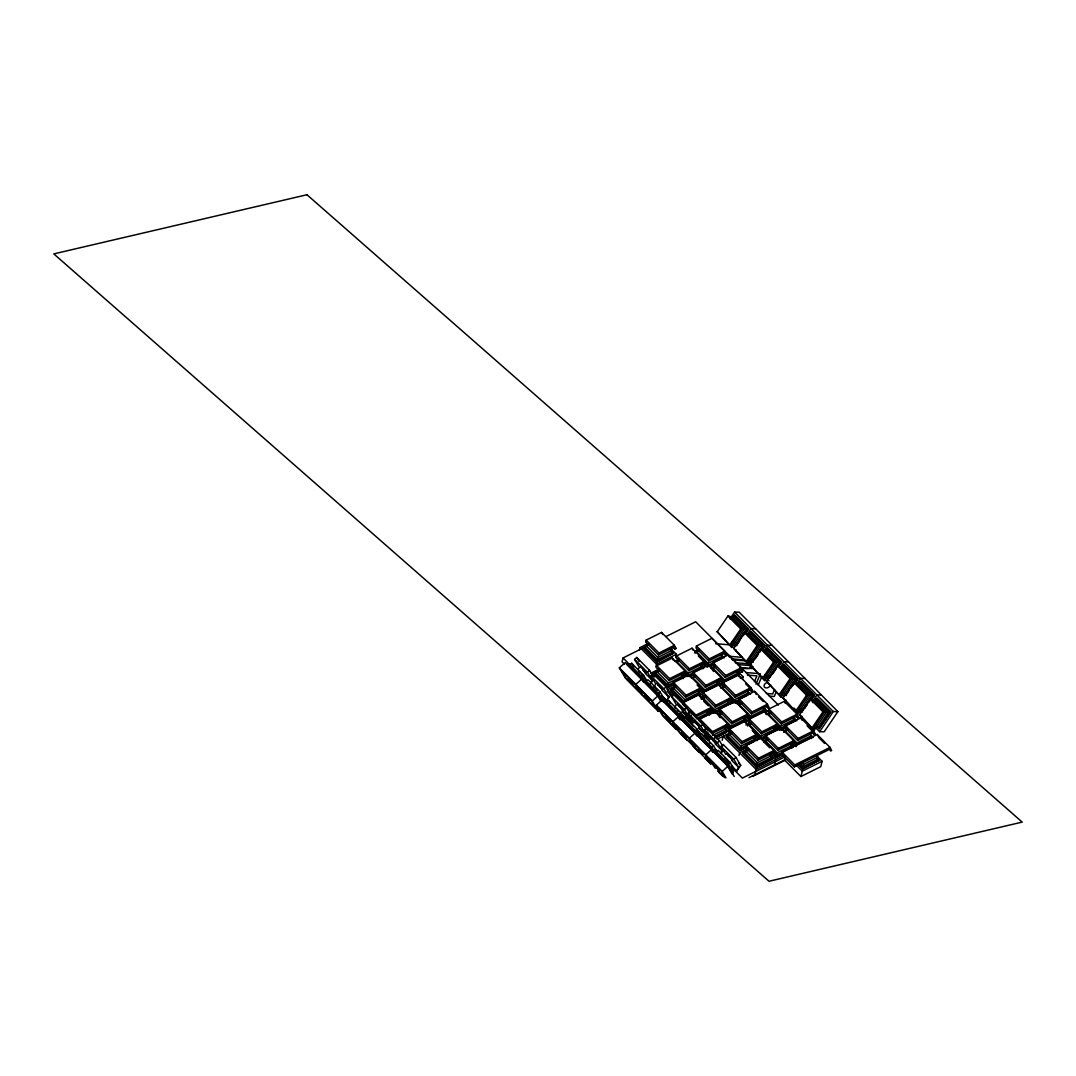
<?xml version="1.0" encoding="UTF-8"?>
<svg xmlns="http://www.w3.org/2000/svg" width="1076" height="1076" viewBox="0 0 1076 1076"><rect width="100%" height="100%" fill="white"/><g stroke="black" fill="none" stroke-linecap="round" stroke-linejoin="round"><path stroke-width="1.5" d="M657.046 660.718L672.46 653.051L672.083 650.308L657.772 657.436L657.046 660.718L644.255 647.833L645.896 645.465L648.747 644.04M683.125 678.7L682.749 675.97L668.438 683.099L667.712 686.367L654.907 673.482L656.548 671.128L659.413 669.702M702.937 668.828L702.561 666.098L688.25 673.226L687.524 676.508L684.04 672.984M675.876 686.273L671.612 689.07L684.417 701.969L684.901 699.669L699.198 692.54L699.575 695.271M705.251 663.314L707.578 665.654L722.991 657.987L722.373 656.226L708.062 663.354L707.335 666.636L705.009 664.295M719.387 685.399L719.01 682.668L704.713 689.797L704.229 692.097L697.248 685.062M714.074 711.962L714.558 709.662L728.869 702.534L729.488 704.282L714.074 711.962L711.747 709.622M720.301 679.696L723.798 683.206L724.525 679.924L738.822 672.809L739.199 675.54M730.402 698.58L733.886 702.09L734.37 699.79L748.681 692.662L749.299 694.423M745.695 721.835L745.332 719.104L731.021 726.233L730.537 728.533L728.21 726.192M755.796 740.718L755.177 738.97L740.866 746.098L740.14 749.38L727.349 736.482L728.99 734.128L731.841 732.702M746.61 716.132L750.107 719.642L750.833 716.374L765.144 709.245L765.507 711.976M760.194 738.526L760.678 736.226L774.989 729.098L775.608 730.86L760.194 738.526L757.867 736.186M756.603 765.951L772.003 758.284L771.64 755.54L757.329 762.669L756.603 765.951L743.798 753.065L745.439 750.698L748.304 749.273M780.006 728.667L780.49 726.367L794.801 719.239L795.42 720.987L780.006 728.667L777.679 726.313M791.815 748.412L791.452 745.681L777.141 752.81L776.415 756.078L774.088 753.738M811.627 738.539L811.264 735.809L796.953 742.938L796.227 746.219L792.73 742.696M802.777 767.726L818.19 760.046L817.814 757.316L803.503 764.444L802.777 767.726L799.28 764.202M640.839 649.084L623.058 657.947L622.076 661.861L624.443 664.242M639.426 650.267L640.099 647.577L648.586 643.34M656.831 661.942L673.468 653.226L656.831 661.942L643.125 648.129L647.739 645.398M646.178 640.099L645.681 642.049L658.485 654.948L673.899 647.268L674.908 648.989L676.01 648.438L674.383 645.318L661.579 632.419L646.178 640.099L658.969 652.984L658.485 654.948M673.495 684.605L667.497 687.591L653.791 673.791L658.404 671.047M655.889 666.838L656.548 664.148L676.36 654.275L670.482 648.357M656.844 665.748L656.347 667.712L669.151 680.597L684.565 672.917L685.573 674.639L686.676 674.101L685.049 670.967L672.244 658.068L656.844 665.748L669.635 678.633L669.151 680.597M667.497 687.591L673.63 684.121M675.701 656.965L676.36 654.275M676.643 655.876L676.158 657.84L688.963 670.725L704.377 663.058L705.385 664.78L706.488 664.228L704.861 661.094L692.056 648.209L676.643 655.876L689.447 668.774L688.963 670.725M674.867 687.631L670.24 690.362L683.959 704.175M673.294 682.318L672.809 684.282L685.6 697.167L701.014 689.501L702.036 691.222L703.139 690.671L701.498 687.537L688.707 674.652L673.294 682.318L686.098 695.217L685.6 697.167M696.454 646.017L695.97 647.967L708.775 660.866L724.188 653.186L725.197 654.907L726.3 654.356L724.673 651.222L711.868 638.337L696.454 646.017L709.259 658.902L708.775 660.866M683.152 702.184L682.655 704.148L695.459 717.033L710.873 709.353L711.882 711.075L712.985 710.537L711.357 707.403L698.553 694.504L683.152 702.184L695.943 715.083L695.459 717.033M693.105 672.46L692.621 674.41L705.412 687.308L720.826 679.629L721.848 681.35L722.951 680.799L721.31 677.665L708.519 664.78L693.105 672.46L705.91 685.345L705.412 687.308M700.463 695.943L698.297 693.159M702.964 692.312L702.467 694.276L715.271 707.161L730.685 699.494L731.693 701.216L732.796 700.664L731.169 697.53L718.365 684.645L702.964 692.312L715.755 705.21L715.271 707.161M712.917 662.587L712.433 664.538L725.224 677.436L740.638 669.756L741.66 671.478L742.763 670.926L741.122 667.806L728.331 654.907L712.917 662.587L725.722 675.472L725.224 677.436M699.602 718.755L699.118 720.718L711.922 733.603L727.322 725.937L728.344 727.658L729.447 727.107L727.806 723.973L715.015 711.088L699.602 718.755L712.406 731.653L711.922 733.603M709.434 715.137L709.057 712.406L706.892 710.227M720.274 686.085L716.966 682.13M722.776 682.453L722.278 684.403L735.083 697.302L750.497 689.622L751.505 691.343L752.608 690.792L750.981 687.658L738.176 674.773L722.776 682.453L735.567 695.338L735.083 697.302M719.414 708.896L718.929 710.846L731.734 723.745L747.134 716.065L748.156 717.786L749.259 717.235L747.618 714.101L734.827 701.216L719.414 708.896L732.218 721.781L731.734 723.745M722.184 740.275L723.193 736.226L756.105 769.38L754.76 774.76M723.354 726.798L725.52 728.977L725.883 731.707L714.679 737.289M729.34 734.8L726.219 736.791L739.925 750.604L745.937 747.618M729.272 728.761L728.775 730.712L741.579 743.61L756.993 735.93L758.002 737.652L759.105 737.1L757.477 733.966L744.673 721.081L729.272 728.761L742.063 741.646L741.579 743.61M742.44 679.467L743.112 676.764L737.235 670.846M739.225 699.023L738.741 700.987L751.546 713.872L766.946 706.192L767.968 707.914L769.071 707.362L767.43 704.242L754.639 691.343L739.225 699.023L752.03 711.908L751.546 713.872M739.925 750.604L746.058 747.121M738.983 755.5L739.656 752.81L748.143 748.573M749.084 718.889L748.587 720.839L761.391 733.738L776.805 726.058L777.813 727.779L778.916 727.228L777.289 724.108L764.485 711.209L749.084 718.889L761.875 731.774L761.391 733.738M769.582 755.016L772.891 758.957L756.388 767.175L742.669 753.361L748.802 749.891M745.722 745.332L745.238 747.282L758.042 760.181L773.442 752.501L774.464 754.222L775.567 753.671L773.94 750.55L761.135 737.652L745.722 745.332L758.526 758.217L758.042 760.181M766.394 712.648L763.086 708.707M768.896 709.017L768.398 710.98L781.203 723.866L796.617 716.186L797.625 717.907L798.728 717.369L797.101 714.235L784.296 701.337L768.896 709.017L781.687 721.915L781.203 723.866M756.388 767.175L773.012 758.459M765.534 735.459L765.049 737.423L777.854 750.308L793.254 742.628L794.276 744.35L795.379 743.812L793.752 740.678L780.947 727.779L765.534 735.459L778.338 748.358L777.854 750.308M771.627 752.702L776.2 757.302L782.319 753.832M774.572 764.902L775.917 759.508L770.039 753.59M785.345 725.587L784.861 727.551L797.666 740.436L813.066 732.769L814.088 734.491L815.191 733.94L813.564 730.806L800.759 717.921L785.345 725.587L798.15 738.486L797.666 740.436M781.996 752.03L781.512 753.994L794.303 766.879L829.529 749.34L830.551 751.061L831.64 750.51L830.013 747.376L817.209 734.491L781.996 752.03L794.787 764.928L794.303 766.879M748.977 777.652L784.552 759.925L785.157 757.275M797.988 764.35L802.562 768.95L819.186 760.234L816.899 757.934M784.485 759.965L800.934 776.536L802.279 771.156L822.091 761.283L816.213 755.365M802.562 768.95L819.186 760.234M822.091 761.283L820.746 766.663L800.934 776.536M749.474 668.559L750.739 665.6L752.891 667.201M754.397 681.767L756.912 675.849L747.269 675.069M755.971 684.202L760.423 673.724M758.177 685.143L761.956 676.253M774.599 689.528L772.716 693.98L766.287 693.455M776.159 692.016L774.249 696.508L769.38 696.118M645.802 680.664L648.142 679.871L660.032 691.841L664.443 699.292L663.354 701.592L658.606 693.563L645.802 680.664L644.726 681.633L657.53 694.518L661.484 701.216M732.218 772.998L734.383 769.743L729.972 762.279L718.095 750.308L714.666 752.07L727.47 764.955L729.972 762.279M637.839 669.649L639.359 667.402L634.611 659.373L636.763 657.436L649.568 670.335L652.729 675.688M650.644 682.534L652.164 680.288L647.416 672.258L634.611 659.373M654.302 686.219L655.822 683.973L651.074 675.943L653.213 674.02L666.017 686.905L670.765 694.935L666.676 700.799L663.179 697.288M666.676 700.799L668.626 696.858L663.865 688.828L651.074 675.943M717.248 631.746L727.901 616.05L729.568 616.077L742.373 628.962L731.707 644.672L732.729 646.394L731.962 647.51L717.248 631.746L731.962 647.51M730.012 618.821L734.585 612.083L739.158 612.163L837.895 711.613L824.189 731.801L819.616 731.72L813.738 725.802M731.868 618.767L734.814 615.149L748.519 628.962L745.883 632.849M732.702 618.781L734.478 616.158L747.269 629.057L736.616 644.753L732.218 641.525M674.867 706.932L676.387 704.686L671.639 696.656L673.791 694.733L686.596 707.618L689.756 712.971M730.039 644.645L740.705 628.935L742.373 628.962M734.37 643.704L744.269 629.11L747.269 629.057M735.782 644.739L746.435 629.043L733.644 616.144L732.393 617.14L744.269 629.11M733.697 648.33L744.363 632.621L746.018 632.648L758.822 645.546L748.17 661.242L749.178 662.964L748.425 664.094L733.697 648.33L748.425 664.094M739.696 640.839L737.033 644.766L733.536 641.256M743.247 635.607L747.685 629.057M745.48 632.836L748.519 628.962M687.672 719.831L689.191 717.584L684.444 709.555L671.639 696.656M735.621 651.195L736.387 650.079M747.39 634.046L751.035 628.653L755.608 628.734M748.318 635.338L750.927 632.742L763.731 645.627L753.065 661.337L752.245 661.323L750.833 660.274L760.732 645.694L763.731 645.627M748.223 635.593L751.263 631.72L764.982 645.533L762.346 649.42M748.627 635.607L751.263 631.72M691.33 723.502L692.85 721.27L688.102 713.24L690.241 711.303L703.045 724.202L706.219 729.555M746.502 661.215L757.154 645.506L758.822 645.546M752.245 661.323L762.897 645.613L750.093 632.715L748.842 633.724L760.732 645.694M750.16 664.901L760.813 649.191L762.481 649.218L775.285 662.117L764.619 677.826L765.641 679.548L764.875 680.664L750.16 664.901L764.875 680.664M755.258 658.727L757.921 654.8M759.71 652.177L764.148 645.64L761.821 643.287M761.929 649.406L764.982 645.533M704.121 736.401L705.654 734.155L700.893 726.125L688.102 713.24M752.084 667.766L752.837 666.649M763.839 650.617L767.497 645.237L772.07 645.318M764.78 651.908L767.726 648.29L781.445 662.103L778.809 665.99M765.964 650.886L767.726 648.29M707.779 740.086L709.299 737.84L704.551 729.81L706.703 727.874L719.508 740.772L722.668 746.125M762.965 677.786L773.617 662.09L775.285 662.117M767.296 676.844L777.181 662.265L780.181 662.197L769.528 677.907L765.13 674.665M766.61 681.471L777.275 665.762L778.943 665.802L791.734 678.687L781.082 694.397L782.091 696.118L781.337 697.235L766.61 681.471L781.337 697.235M772.608 673.993L776.159 668.747M777.935 666.138L780.598 662.211L767.807 649.312M778.392 665.99L781.445 662.103M720.584 752.971L722.104 750.725L717.356 742.696L704.551 729.81M780.302 667.187L783.947 661.807L788.52 661.888M782.01 667.456L784.175 664.874L797.894 678.687L795.258 682.561M779.414 694.37L790.08 678.66L791.734 678.687M783.745 693.428L793.644 678.835L796.643 678.781L785.978 694.477L781.58 691.249M785.157 694.464L795.81 678.754L783.005 665.869L781.754 666.864L793.644 678.835M783.072 698.055L793.725 682.345L795.393 682.372L808.197 695.257L797.531 710.967L798.553 712.689L797.787 713.805L783.072 698.055L797.787 713.805M786.395 694.491L789.058 690.563M790.847 687.941L797.06 678.781L784.256 665.896M793.093 685.143L797.894 678.687M736.616 771.236L738.566 767.309L733.805 759.266L721.014 746.381L723.166 744.457L735.957 757.343L740.705 765.372L736.616 771.236L731.962 766.556M784.996 700.92L785.749 699.803M796.751 683.771L800.409 678.378L804.982 678.458M797.585 685.318L800.638 681.444L814.357 695.257L810.833 700.436M798.002 685.331L800.638 681.444M795.877 710.94L806.529 695.231L808.197 695.257M810.093 695.405L800.208 709.999L801.607 711.034L802.44 711.061L813.093 695.352L800.302 682.453L798.217 683.435L810.093 695.405L813.093 695.352M801.607 711.034L812.272 695.338L799.468 682.44M799.535 714.625L810.188 698.916L811.855 698.943L824.646 711.841L813.994 727.537L815.016 729.259L814.25 730.389L799.535 714.625L814.25 730.389M804.633 708.438L807.296 704.524M809.071 701.902L813.51 695.352L800.719 682.466M810.416 700.422L814.357 695.257M801.445 717.49L802.212 716.374M812.299 701.687L816.859 694.948L821.432 695.029M812.864 702.668L814.667 700.019L816.751 699.037L829.556 711.922L818.903 727.632L818.069 727.618L816.657 726.569L826.556 711.989L829.556 711.922M814.142 701.633L815.917 699.023L828.722 711.908L818.069 727.618M812.326 727.51L822.992 711.801L824.646 711.841M819.307 727.632L829.973 711.935L817.168 699.037M818.97 728.654L830.807 711.828L819.387 728.654L815.541 725.197M819.616 731.72L833.322 711.532L837.895 711.613M650.213 684.228L653.495 679.534M688.062 720.342L691.343 715.648M691.72 724.027L693.361 721.687M704.524 736.925L707.793 732.231M720.974 753.496L723.435 749.972M641.067 677.947L628.276 665.062L631.693 663.3L643.582 675.271L641.067 677.947L643.448 681.969M660.032 691.841L657.53 694.518M678.095 715.244L665.291 702.346L668.721 700.584L680.61 712.554L678.095 715.244L680.476 719.252M694.558 731.815L681.754 718.916L685.17 717.167L697.06 729.138L694.558 731.815L696.925 735.823M711.007 748.385L698.216 735.5L701.633 733.738L713.523 745.708L711.007 748.385L713.146 752.151M699.037 649.958L694.787 652.769L698.983 650.671M705.533 696.266L701.283 699.077L705.479 696.979M751.653 722.83L747.403 725.641L750.201 724.242M768.116 739.414L763.852 742.211L768.062 740.127M783.664 732.352L787.928 729.541M658.337 711.33L625.425 678.176L619.319 667.86L625.223 662.547L658.135 695.701L652.231 701.001L658.337 711.33L660.704 709.205M647.416 672.258L649.568 670.335M641.686 679.131L635.768 684.43L641.874 694.746M663.865 688.828L666.017 686.905M657.275 695.177L657.813 694.692L644.094 680.879L643.556 681.364L656.992 695.002M676.548 729.676L662.453 715.473L656.347 705.143L662.251 699.844L728.075 766.139L734.195 776.468M684.444 709.555L686.596 707.618M677.853 715.89L678.391 715.419L664.672 701.606L664.134 702.09L677.853 715.89L679.548 718.768M678.714 716.414L672.796 721.714L678.902 732.043M700.893 726.125L703.045 724.202M708.909 740.18L711.276 738.055L715.379 742.48L714.141 741.243L714.598 742.01M717.356 742.696L719.508 740.772M710.765 749.044L711.303 748.56L697.584 734.747L697.046 735.231L710.765 749.044L712.46 751.909M711.626 749.568L705.708 754.868L711.061 763.906M733.805 759.266L735.957 757.343M727.215 765.614L727.753 765.13L714.047 751.317L713.509 751.801L727.215 765.614L732.312 774.222L732.85 773.738L727.753 765.13M725.991 777.894L722.171 771.438L728.075 766.139M780.181 662.197L767.39 649.312L765.305 650.294L777.181 662.265M666.044 636.535L695.688 621.767L778.378 705.049M643.125 648.129L646.125 646.636M658.969 652.984L674.383 645.318M672.339 653.535L656.925 661.215L644.12 648.317M659.252 669.003L650.765 673.226L654.289 676.777M674.813 661.242L679.064 659.131M694.625 651.37L698.875 649.258M679.225 659.83L676.36 661.256L688.25 673.226M656.562 671.801L659.359 670.415M676.374 661.942L679.171 660.543M695.029 652.809L699.534 650.563M653.791 673.791L658.283 671.545M669.635 678.633L685.049 670.967M689.447 668.774L704.861 661.094M709.259 658.902L724.673 651.222M683.368 677.719L667.954 685.399L655.163 672.5M667.712 686.367L673.32 683.583M688.922 675.809L693.132 673.71M708.734 665.936L712.944 663.838M667.591 686.865L673.199 684.067M690.2 675.593L693.011 674.208M710.012 665.735L712.823 664.336M688.936 676.495L693.442 674.249M708.748 666.622L713.253 664.376M690.308 676.239L693.307 674.733M710.12 666.367L714.625 664.121M675.715 685.573L667.214 689.797L673.092 695.715M691.276 677.813L694.101 676.4M711.088 667.954L715.338 665.829M695.688 676.4L692.823 677.826L704.713 689.797M715.5 666.528L712.635 667.954L724.525 679.924M675.822 686.986L671.37 690.052L684.175 702.951M712.635 668.64L715.446 667.241M686.098 695.217L701.498 687.537M705.91 685.345L721.31 677.665M725.722 675.472L741.122 667.806M684.417 701.969L699.817 694.289M705.627 691.397L719.629 684.43M725.439 681.538L739.441 674.558L737.114 672.218M700.651 697.92L705.372 695.567M720.463 688.048L725.184 685.694M740.275 678.176L743.112 676.764M725.345 686.394L722.494 687.82L734.37 699.79M701.525 699.118L706.031 696.871M695.943 715.083L711.357 707.403M715.755 705.21L731.169 697.53M735.567 695.338L750.981 687.658M696.185 718.822L709.057 712.406M698.472 719.736L709.676 714.155L707.349 711.814M733.886 702.09L747.901 695.123M715.231 712.245L719.44 710.147M735.043 702.372L739.252 700.288M715.11 712.729L719.319 710.644M736.32 702.171L739.131 700.772M715.244 712.931L719.75 710.685M735.056 703.058L739.562 700.812M716.616 712.675L721.122 710.429M736.428 702.803L739.441 701.31M717.584 714.249L721.835 712.137M737.396 704.39L741.646 702.265M721.996 712.837L719.131 714.262L731.021 726.233M741.808 702.978L738.943 704.403L750.833 716.374M719.131 714.948L721.942 713.549M738.943 705.076L741.754 703.691M712.406 731.653L727.806 723.973M732.218 721.781L747.618 714.101M752.03 711.908L767.43 704.242M712.635 735.392L725.52 728.977M714.921 736.307L726.139 730.725M731.936 727.833L745.95 720.866L743.61 718.512M751.747 717.974L765.749 710.994L763.422 708.654M714.558 737.786L725.762 732.205M714.894 737.88L726.892 731.895L716.266 737.611M717.06 739.293L731.68 732.003M745.829 724.955L750.08 722.843M766.596 714.612L771.304 712.272M771.465 712.971L768.614 714.397L780.49 726.367M731.788 733.415L727.591 735.513L740.382 748.398L754.397 741.418M747.645 725.681L750.644 724.188M742.063 741.646L757.477 733.966M761.875 731.774L777.289 724.108M781.687 721.915L797.101 714.235M740.14 749.38L745.749 746.583M761.351 738.808L765.561 736.724M781.163 728.95L785.372 726.851M740.019 749.864L745.628 747.08M762.642 738.607L765.44 737.208M782.454 728.734L786.65 726.636M761.364 739.494L765.87 737.248M781.176 729.636L785.682 727.389M762.736 739.239L765.749 737.746M781.055 730.12L785.561 727.874M763.704 740.826L767.955 738.714M783.516 730.954L787.767 728.842M742.669 753.361L745.668 751.868M758.526 758.217L773.94 750.55M778.338 748.358L793.752 740.678M798.15 738.486L813.564 730.806M792.07 747.43L776.657 755.11L774.33 752.756M811.882 737.558L796.469 745.238L792.972 741.727M776.415 756.078L783.422 752.595M756.482 766.448L771.882 758.768M783.301 753.079L776.294 756.576L773.967 754.236M776.2 757.302L782.198 754.316M756.105 769.38L784.404 755.285M785.359 756.697L742.359 778.109L731.734 767.403M753.254 776.119L785.87 759.871M794.787 764.928L830.013 747.376M818.433 759.064L803.019 766.744L799.522 763.234M818.056 760.544L802.656 768.21L799.159 764.7M733.644 616.144L734.478 616.158M783.005 665.869L796.643 678.781M715.553 643.704L734.935 645.264M729.272 656.279L742.198 657.328M731.519 658.862L744.444 659.911M732.958 659.857L752.353 661.417M735.244 662.708L749.703 663.879L751.909 665.56M737.88 664.565L750.739 665.6M739.71 667.55L754.316 668.721M740.086 668.048L748.291 668.707M737.692 671.895L742.561 672.285M745.816 672.54L758.795 673.589M682.628 709.757L681.969 708.398M715.54 742.911L715.311 742.117M727.564 754.195L728.237 755.567M732.003 759.481L731.344 758.123M645.264 672.218L644.403 670.442M657.961 684.013L657.853 684.551M653.643 686.421L655.284 687.86M682.668 709.999L683.3 710.375L679.4 705.399M698.754 726.085L698.432 724.968M699.131 726.569L699.75 726.946L698.862 725.547M711.451 737.88L710.442 737.02L711.344 738.418M715.204 742.655L716.212 743.516L714.343 740.88M727.914 754.451L726.905 753.59L727.403 754.626M641.982 667.846L640.502 666.582L641 667.604M658.431 684.417L656.965 683.152L658.283 685.13M661.256 688.384L662.13 688.707M661.538 688.774L662.735 689.662L661.834 688.25M679.01 705.143L678.014 704.403L678.431 705.264M695.459 721.714L694.464 720.987L694.881 721.848M711.075 737.396L711.922 738.284M727.537 753.967L728.371 754.868M731.196 758.822L732.675 760.1L730.187 756.751M641.7 667.456L643.878 669.716M658.149 684.027L658.996 684.968M644.242 671.263L646.273 673.078L643.798 669.743M679.561 705.681L677.53 703.865L678.862 705.843M696.024 722.265L693.993 720.436L695.311 722.413M711.639 737.894L715.19 741.794M682.103 709.501L680.691 708.062M697.719 725.13L698.566 726.071M728.089 754.464L728.936 755.406M675.177 707.927L675.849 708.586M724.538 757.652L725.224 758.298M734.585 612.083L833.322 711.532M830.807 711.828L816.684 698.015L830.39 711.828M734.397 615.136L748.116 628.949M750.846 631.72L764.565 645.533M767.309 648.29L781.028 662.103M783.772 664.86L797.477 678.674M800.221 681.431L813.94 695.244M734.881 616.171L739.548 620.852M766.556 649.299L779.347 662.184L768.694 677.893L766.179 675.472M814.667 700.019L826.556 711.989M727.901 616.05L740.705 628.935M744.363 632.621L757.154 645.506M760.813 649.191L773.617 662.09M777.275 665.762L790.08 678.66M793.725 682.345L806.529 695.231M810.188 698.916L822.992 711.801M734.289 642.412L736.616 644.753M750.739 658.983L753.065 661.337M816.576 725.291L818.903 727.632M733.684 642.332L735.957 644.632M750.133 658.902L752.42 661.215M766.596 675.486L768.883 677.786M783.046 692.056L786.475 695.513M815.958 725.211L819.387 728.654M733.267 642.332L736.697 645.775M749.716 658.902L753.146 662.359M782.629 692.043L786.058 695.5M799.091 708.627L802.521 712.07M731.465 642.937L734.989 646.488M747.914 659.507L751.438 663.058M764.377 676.078L769.071 680.812M780.826 692.648L784.35 696.212M797.289 709.232L800.813 712.783M746.852 660.624L749.178 662.964M793.9 708.008L798.553 712.689M796.401 715.015L798.728 717.369M807.04 725.735L815.191 733.94M824.66 743.476L818.849 737.625L817.209 734.491M795.298 715.567L797.625 717.907M811.761 732.137L814.088 734.491M793.2 717.288L796.738 720.839M809.663 733.859L813.187 737.41M792.635 717.06L794.801 719.239M793.093 718.647L795.42 720.987M723.973 652.016L726.3 654.356M740.436 668.586L742.763 670.926M722.87 652.567L725.197 654.907M720.772 654.275L724.309 657.826M720.207 654.047L722.373 656.226M736.67 670.63L738.822 672.809M745.628 683.758L752.608 690.792M758.593 696.818L763.247 701.512M815.648 755.137L817.814 757.316M749.178 689.003L751.505 691.343M765.641 705.574L767.968 707.914M816.778 758.419L819.065 760.719M747.08 690.711L750.618 694.262M763.543 707.282L769.421 713.2M746.515 690.496L748.681 692.662M762.978 707.067L765.144 709.245M785.063 730.967L796.953 742.938M793.052 741.458L795.379 743.812M775.487 725.439L779.764 729.636M774.989 725.439L778.486 728.963M792.608 743.193L796.106 746.704M775.097 725.775L779.67 730.375M792.703 743.503L794.989 745.803M774.976 726.26L778.405 729.716M791.438 742.83L794.868 746.287M773.402 727.147L776.926 730.698M789.851 743.731L793.375 747.282M772.824 726.932L774.989 729.098M696.172 651.384L708.062 663.354M698.351 656.024L703.005 660.704M713.644 671.424L708.519 664.78M721.714 679.884L724.04 682.224M703.058 662.426L705.385 664.78M719.521 679.01L721.848 681.35M704.888 664.78L707.214 667.12M719.024 679.01L722.507 682.534M702.668 662.762L706.098 666.219M719.131 679.346L723.704 683.946M801.338 762.265L803.503 764.444M702.547 663.26L705.977 666.703M719.01 679.83L723.583 684.43M700.96 664.148L704.498 667.698M717.423 680.718L723.301 686.636M700.395 663.919L702.561 666.098M716.858 680.489L719.01 682.668M700.853 665.506L703.179 667.846L687.766 675.526L685.439 673.186M700.516 665.56L702.803 667.86M799.253 765.009L802.683 768.452M730.47 698.324L732.796 700.664M746.932 714.894L749.259 717.235M746.852 715.15L750.349 718.674M796.401 765.238L802.279 771.156M728.99 698.391L733.644 703.072M728.977 699.198L732.406 702.655M745.439 715.782L749.985 720.14M728.856 699.696L732.285 703.153M745.318 716.266L749.891 720.866M673.684 646.098L676.01 648.438M727.268 700.584L730.806 704.134M743.731 717.154L749.609 723.072M726.703 700.355L728.869 702.534M743.166 716.939L745.332 719.104M672.581 646.649L674.908 648.989M748.802 724.256L760.678 736.226M765.251 740.839L777.141 752.81M752.124 730.066L759.105 737.1M763.933 741.956L769.743 747.82M753.213 731.505L755.54 733.845M669.918 648.142L672.083 650.308M755.675 735.312L758.002 737.652M670.375 649.729L672.702 652.069L657.288 659.736L644.497 646.851M756.347 736.482L758.674 738.822M755.285 735.648L758.715 739.091M771.748 752.218L776.321 756.818M755.164 736.132L758.593 739.589M753.59 737.02L757.114 740.57M753.012 736.791L755.177 738.97M769.475 753.375L771.64 755.54M769.932 754.948L772.259 757.302L756.845 764.969L744.041 752.084M684.349 671.747L686.676 674.101M697.315 684.807L703.139 690.671M699.709 688.869L702.816 691.908M700.368 690.052L702.695 692.393M682.856 672.635L686.286 676.091M699.319 689.205L702.749 692.662M682.735 673.119L686.165 676.575M699.198 689.703L702.628 693.146M681.148 674.006L684.686 677.557M697.611 690.59L703.489 696.508M680.583 673.791L682.749 675.97M697.046 690.362L699.198 692.54M702.682 697.692L714.558 709.662M703.677 701.162L708.331 705.843M720.14 717.732L715.015 711.088M711.505 710.604L713.832 712.944M726.798 726.004L730.295 729.515M709.555 708.734L711.882 711.075M726.018 725.305L728.344 727.658M711.384 711.088L713.711 713.428M725.52 725.318L729.003 728.829M645.896 645.465L657.772 657.436M709.165 709.071L712.594 712.527M725.627 725.641L730.2 730.254M709.044 709.568L712.473 713.011M725.506 726.139L730.079 730.738M707.457 710.456L710.994 714.007M723.919 727.026L729.797 732.944M643.246 647.644L656.952 661.458M707.013 711.868L709.299 714.168M728.99 734.128L740.866 746.098M745.439 750.698L757.329 762.669M640.099 647.577L656.548 664.148M726.34 736.307L740.046 750.12M742.79 752.877L756.509 766.69M656.548 671.128L668.438 683.099M673.011 687.698L684.901 699.669M653.912 673.294L667.618 687.107M670.361 689.864L684.08 703.677M667.281 691.424L670.765 694.935M738.378 763.032L740.705 765.372M729.407 756.616L727.739 754.626L731.828 759.051M689.608 717.141L691.935 719.481M706.071 733.711L709.555 737.235M645.183 673.253L652.164 680.288M661.632 689.837L668.626 696.858M682.211 710.55L689.191 717.584M698.66 727.12L705.654 734.155M715.123 743.704L722.104 750.725M731.586 760.275L738.566 767.309M682.386 711.088L694.02 722.816M698.849 727.658L709.313 738.217M682.265 711.586L692.742 722.13M698.727 728.156L702.211 731.667M705.708 735.19L708.035 737.531M682.507 712.03L692.783 722.399M705.816 735.513L709.245 738.97M688.089 718.284L692.662 722.884M705.695 735.997L709.124 739.454M680.597 713.213L685.304 717.948M687.645 720.315L691.182 723.866M697.06 729.784L706.461 739.266M644.067 677.799L646.394 680.14M661.686 695.54L666.34 700.234M681.095 715.083L684.578 718.607M696.387 730.483L699.871 734.007M715.163 749.407L717.49 751.747M731.626 765.977L736.28 770.672M629.339 664.094L642.143 676.979L644.524 681M661.202 696.038L664.443 699.292M666.367 701.391L679.171 714.276L682.345 719.629M682.83 717.961L695.634 730.846L698.001 734.868M699.292 734.531L712.083 747.43L715.258 752.783M714.693 749.905L728.546 764L733.294 772.03M732.231 767.565L734.383 769.743M623.058 657.947L630.132 665.089M663.22 698.405L666.757 701.969M619.319 667.86L652.231 701.001M656.347 705.143L722.171 771.438M715.298 768.237L708.223 757.854L721.014 770.752L724.982 777.437M718.781 771.748L724.605 777.612M680.086 733.227L687.134 740.328M693.011 746.246L698.889 752.164M704.767 758.096L710.644 764.014M717.692 771.115L722.399 775.85M728.761 755.123L729.555 756.051M712.312 738.553L713.818 740.153M695.849 721.969L696.643 722.911M714.343 741.983L712.837 740.382M658.821 684.686L659.615 685.614M660.866 688.129L657.974 684.874M644.403 671.545L642.897 669.945M692.312 725.157L693.052 725.923M638.821 671.289L640.328 672.904M729.515 755.89L731.007 757.585M696.602 722.749L697.356 723.583M697.1 724.484L695.647 722.964M680.14 706.179L681.633 707.86M696.387 723.798L697.14 724.646M659.575 685.452L661.067 687.134M725.964 759.078L728.627 762.252M709.514 742.507L710.268 743.341M656.024 688.64L657.517 690.321M728.775 756.226L729.38 756.939M697.275 723.61L698.095 724.43M679.198 706.381L680.005 707.214M660.247 686.313L661.713 687.941M677.355 710.187L678.082 711.034M727.914 755.312L728.56 756.105M712.11 739.535L710.94 738.042M697.894 724.309L698.741 725.224M678.553 705.587L679.4 706.502M661.404 687.685L662.224 688.627M641.713 674.544L642.224 675.23M721.014 746.381L725.762 754.41M706.703 727.874L708.29 730.55M713.415 740.813L711.276 738.055M713.523 745.708L717.194 751.922M690.241 711.303L691.828 713.98M696.495 723.476L698.916 725.91L694.827 721.485L695.257 722.225M711.303 748.56L712.998 751.425M697.06 729.138L700.005 734.101M681.686 708.869L681.229 708.089L682.466 709.34L678.364 704.901L680.503 707.672M696.697 735.567L695.163 732.985L689.259 738.297L695.365 748.614M685.17 717.167L686.649 719.642M680.61 712.554L684.282 718.768M678.391 715.419L680.933 719.71M653.213 674.02L654.8 676.696M668.721 700.584L670.187 703.072M678.351 717.06L679.938 719.736M662.251 699.844L663.784 702.426M636.763 657.436L639.144 661.458M643.3 669.285L645.439 672.043L643.018 669.608M657.813 694.692L661.202 700.436M658.122 696.616L660.664 700.92M643.582 675.271L646.515 680.234M631.693 663.3L633.899 667.026M800.759 717.921L801.849 720.005M784.296 701.337L785.386 703.435M780.947 727.779L782.037 729.878M754.639 691.343L756.267 694.477M764.485 711.209L766.125 714.343M728.331 654.907L729.42 656.992M738.176 674.773L739.266 676.858M761.135 737.652L762.763 740.786M734.827 701.216L735.917 703.3M744.673 721.081L745.762 723.166M692.056 648.209L693.146 650.294M688.707 674.652L689.797 676.737M698.553 694.504L699.642 696.602M661.579 632.419L662.668 634.504M672.244 658.068L673.334 660.166M770.564 684.632A3.484 2.515 -31.1 0 1 766.973 687.873A3.484 2.515 -31.1 0 1 764.095 685.6A3.484 2.515 -31.1 0 1 767.699 682.359M734.397 659.709A4.358 2.139 23 0 1 732.433 659.548M628.29 678.7L632.903 683.906L628.29 678.7M644.739 695.271L649.366 700.476L644.739 695.271M665.318 715.997L669.931 721.202L665.318 715.997M681.767 732.568L686.394 737.773L681.767 732.568M698.23 749.138L702.843 754.343L698.23 749.138M714.679 765.708L719.306 770.914L714.679 765.708M627.644 664.309L627.106 664.793L640.825 678.606L641.363 678.122L627.644 664.309M681.121 718.176L680.583 718.66L694.302 732.474L694.84 731.989L681.121 718.176M306.983 194.743L53.8 253.896L769.017 881.257L1022.2 822.104L306.983 194.743M659.763 685.856L657.799 684.188L661.888 688.613L659.763 685.856M634.625 683.731L621.82 670.846L626.568 678.875L639.373 691.76L634.625 683.731M651.074 700.301L638.283 687.416L643.031 695.446L655.822 708.344L651.074 700.301M671.653 721.028L658.848 708.129L663.596 716.159L676.4 729.057L671.653 721.028M688.102 737.598L675.298 724.713L680.059 732.743L692.85 745.628L688.102 737.598M704.565 754.168L691.76 741.283L696.508 749.313L709.313 762.198L704.565 754.168"/></g></svg>
